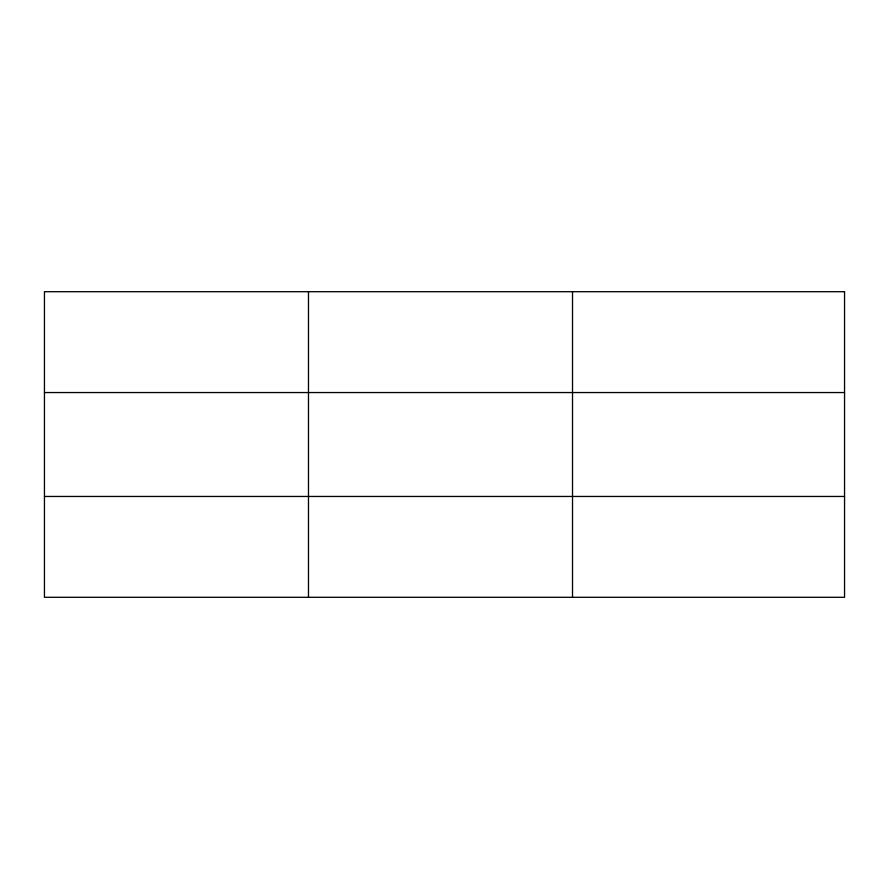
<?xml version="1.0" encoding="UTF-8"?>
<svg xmlns="http://www.w3.org/2000/svg" width="889" height="889" viewBox="0 0 889 889"><rect width="100%" height="100%" fill="white"/><g stroke="black" fill="none" stroke-linecap="round" stroke-linejoin="round"><path stroke-width="1.33" d="M308.483 291.703L308.483 597.297M572.516 291.703L572.516 597.297M44.45 392.549L844.55 392.549M44.45 496.451L844.55 496.451M844.55 291.703L844.55 597.297L44.45 597.297L44.45 291.703L844.55 291.703"/></g></svg>
